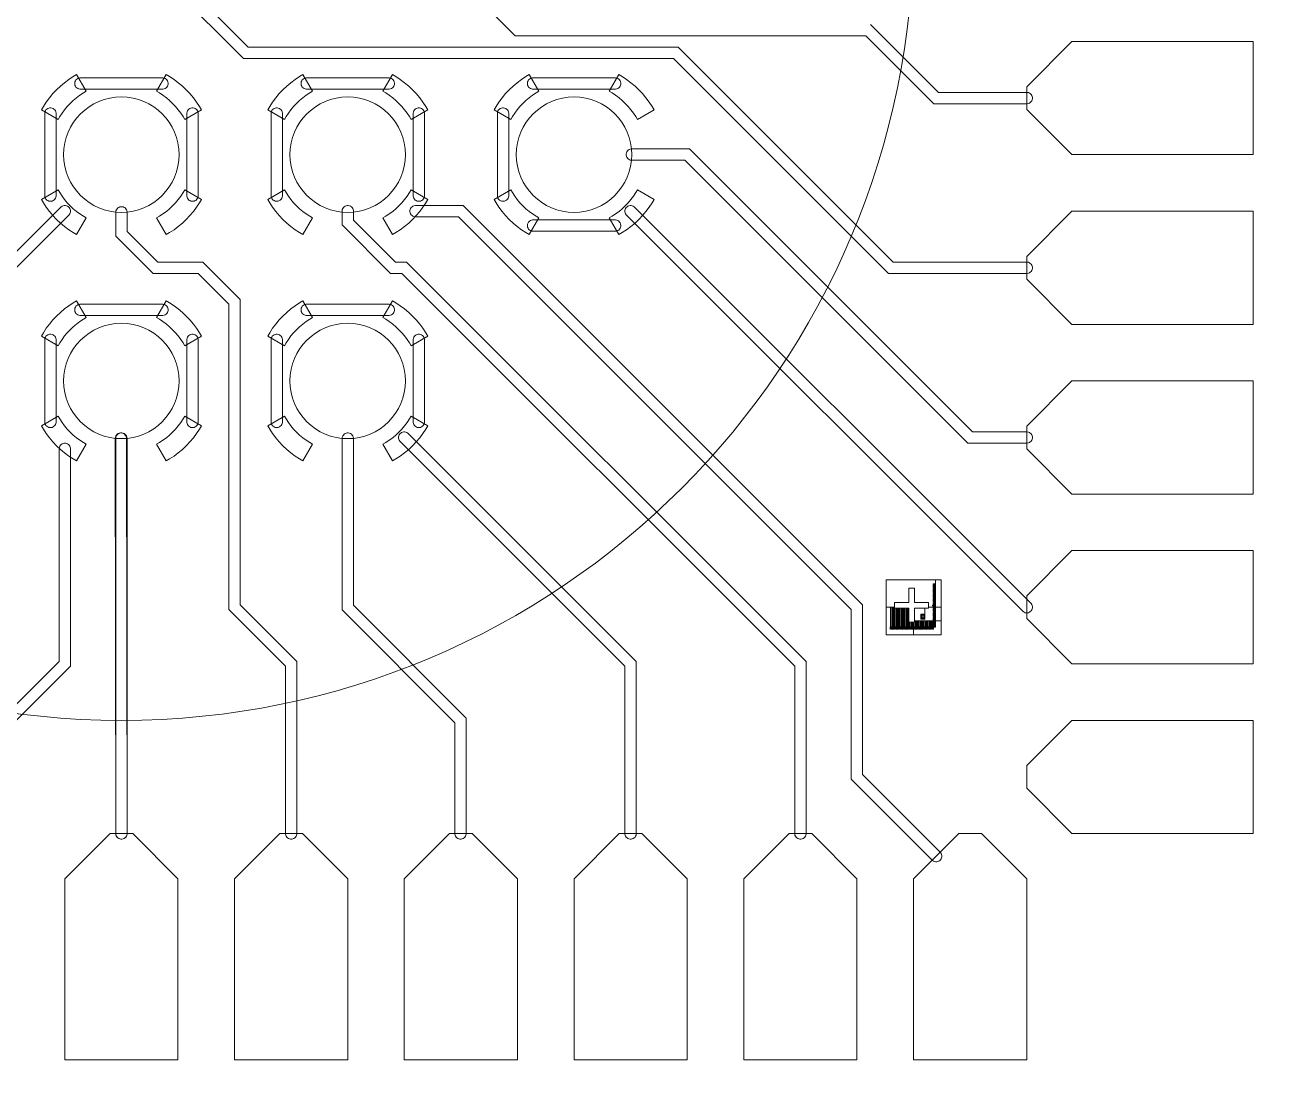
# Model space of a CAD drawing. Extents: x -17000 to 83000, y -71302 to 39000.
# Drawn here: x 10147 to 21125, y -10126 to -853 of the extents above; entities that cross this region are included whole.
import ezdxf

# ---------------------------------------------------------------- set-up
doc = ezdxf.new("R2010")
doc.units = 0
doc.layers.get('0').update_dxf_attribs({"lineweight": 25, "true_color": 0xffffff})
for name, color, linetype, lineweight, true_color in [('Alighners', 3, 'Continuous', 5, 0x00ff00), ('Boundaries', 6, 'Continuous', 5, 0xff00ff), ('Central Electrodes', 5, 'Continuous', 5, 0x0000ff), ('Connectors', 4, 'Continuous', 5, 0x00ffff), ('Reference Electrodes', 30, 'Continuous', 5, 0xff7f00)]:
    doc.layers.add(name, color=color, linetype=linetype, lineweight=lineweight, true_color=true_color)

# ---------------------------------------------------------------- blocks, each defined once
blk = doc.blocks.new('BIG_photolith_alignment1')
at = {"layer": 'Alighners'}
for points in [[(-225, -17.5), (-225, 225), (210, 225), (210, 190), (190, 190), (190, 185), (210, 185), (210, 180.5), (190, 180.5), (190, 175.5), (210, 175.5), (210, 171), (190, 171), (190, 166), (210, 166), (210, 161.5), (190, 161.5), (190, 156.5), (210, 156.5), (210, 152), (190, 152), (190, 147), (210, 147), (210, 142.5), (190, 142.5), (190, 137.5), (210, 137.5), (210, 133), (190, 133), (190, 128), (210, 128), (210, 123.5), (190, 123.5), (190, 118.5), (210, 118.5), (210, 114), (190, 114), (190, 109), (210, 109), (210, 104.5), (190, 104.5), (190, 99.5), (210, 99.5), (210, 95), (190, 95), (190, 90), (210, 90), (210, 85.5), (190, 85.5), (190, 80.5), (210, 80.5), (210, 76), (190, 76), (190, 71), (210, 71), (210, 66.5), (190, 66.5), (190, 61.5), (210, 61.5), (210, 57), (190, 57), (190, 52), (210, 52), (210, 47.5), (190, 47.5), (190, 42.5), (210, 42.5), (210, 38), (190, 38), (190, 33), (210, 33), (210, 28.5), (190, 28.5), (190, 23.5), (210, 23.5), (210, 19), (190, 19), (190, 14), (210, 14), (210, 9.5), (190, 9.5), (190, 4.5), (210, 4.5), (210, 0), (185, 0), (185, -5), (210, -5), (210, -9.5), (190, -9.5), (190, -14.5), (210, -14.5), (210, 225), (260, 225), (260, -17.5), (150, -17.5), (150, 25), (25, 25), (25, 150), (-25, 150), (-25, 25), (-150, 25), (-150, -17.5)], [(-225, -260), (-225, -17.5), (-185, -17.5), (-185, -190), (-190, -190), (-190, -210), (-185, -210), (-185, -17.5), (-175.5, -17.5), (-175.5, -190), (-180.5, -190), (-180.5, -210), (-175.5, -210), (-175.5, -17.5), (-166, -17.5), (-166, -190), (-171, -190), (-171, -210), (-166, -210), (-166, -17.5), (-156.5, -17.5), (-156.5, -190), (-161.5, -190), (-161.5, -210), (-156.5, -210), (-156.5, -17.5), (-150, -17.5), (-150, -25), (-147, -25), (-147, -190), (-152, -190), (-152, -210), (-147, -210), (-147, -25), (-137.5, -25), (-137.5, -190), (-142.5, -190), (-142.5, -210), (-137.5, -210), (-137.5, -25), (-128, -25), (-128, -190), (-133, -190), (-133, -210), (-128, -210), (-128, -25), (-118.5, -25), (-118.5, -190), (-123.5, -190), (-123.5, -210), (-118.5, -210), (-118.5, -25), (-109, -25), (-109, -190), (-114, -190), (-114, -210), (-109, -210), (-109, -25), (-99.5, -25), (-99.5, -190), (-104.5, -190), (-104.5, -210), (-99.5, -210), (-99.5, -25), (-90, -25), (-90, -190), (-95, -190), (-95, -210), (-90, -210), (-90, -25), (-80.5, -25), (-80.5, -190), (-85.5, -190), (-85.5, -210), (-80.5, -210), (-80.5, -25), (-71, -25), (-71, -190), (-76, -190), (-76, -210), (-71, -210), (-71, -25), (-61.5, -25), (-61.5, -190), (-66.5, -190), (-66.5, -210), (-61.5, -210), (-61.5, -25), (-52, -25), (-52, -190), (-57, -190), (-57, -210), (-52, -210), (-52, -25), (-42.5, -25), (-42.5, -190), (-47.5, -190), (-47.5, -210), (-42.5, -210), (-42.5, -25), (-33, -25), (-33, -190), (-38, -190), (-38, -210), (-33, -210), (-33, -25), (-25, -25), (-25, -150), (-23.5, -150), (-23.5, -190), (-28.5, -190), (-28.5, -210), (-23.5, -210), (-23.5, -150), (-14, -150), (-14, -190), (-19, -190), (-19, -210), (-14, -210), (-14, -150), (-4.5, -150), (-4.5, -190), (-9.5, -190), (-9.5, -210), (-4.5, -210), (-4.5, -150), (5, -150), (5, -185), (0, -185), (0, -210), (5, -210), (5, -150), (14.5, -150), (14.5, -190), (9.5, -190), (9.5, -210), (14.5, -210), (14.5, -150), (17.5, -150), (17.5, -260)], [(25, -138.75), (25, -25), (117.5, -25), (117.5, -77.5), (82.5, -77.5), (82.5, -122.5), (117.5, -122.5), (117.5, -25), (150, -25), (150, -17.5), (210, -17.5), (210, -19), (190, -19), (190, -24), (210, -24), (210, -28.5), (190, -28.5), (190, -33.5), (210, -33.5), (210, -38), (190, -38), (190, -43), (210, -43), (210, -47.5), (190, -47.5), (190, -52.5), (210, -52.5), (210, -57), (190, -57), (190, -62), (210, -62), (210, -66.5), (190, -66.5), (190, -71.5), (210, -71.5), (210, -76), (190, -76), (190, -81), (210, -81), (210, -85.5), (190, -85.5), (190, -90.5), (210, -90.5), (210, -95), (190, -95), (190, -100), (210, -100), (210, -104.5), (190, -104.5), (190, -109.5), (210, -109.5), (210, -114), (190, -114), (190, -119), (210, -119), (210, -123.5), (190, -123.5), (190, -128.5), (210, -128.5), (210, -133), (190, -133), (190, -138), (210, -138), (210, -17.5), (260, -17.5), (260, -138.75)], [(92.5, -117.5), (92.5, -110), (95, -112.5), (105, -112.5), (107.5, -110), (107.5, -90), (105, -87.5), (95, -87.5), (92.5, -90), (92.5, -117.5), (87.5, -112.5), (87.5, -87.5), (92.5, -82.5), (107.5, -82.5), (112.5, -87.5), (112.5, -112.5), (107.5, -117.5)], [(17.5, -260), (17.5, -150), (24, -150), (24, -190), (19, -190), (19, -210), (24, -210), (24, -150), (25, -150), (25, -138.75), (33.5, -138.75), (33.5, -190), (28.5, -190), (28.5, -210), (33.5, -210), (33.5, -138.75), (43, -138.75), (43, -190), (38, -190), (38, -210), (43, -210), (43, -138.75), (52.5, -138.75), (52.5, -190), (47.5, -190), (47.5, -210), (52.5, -210), (52.5, -138.75), (62, -138.75), (62, -190), (57, -190), (57, -210), (62, -210), (62, -138.75), (71.5, -138.75), (71.5, -190), (66.5, -190), (66.5, -210), (71.5, -210), (71.5, -138.75), (81, -138.75), (81, -190), (76, -190), (76, -210), (81, -210), (81, -138.75), (90.5, -138.75), (90.5, -190), (85.5, -190), (85.5, -210), (90.5, -210), (90.5, -138.75), (100, -138.75), (100, -190), (95, -190), (95, -210), (100, -210), (100, -138.75), (109.5, -138.75), (109.5, -190), (104.5, -190), (104.5, -210), (109.5, -210), (109.5, -138.75), (119, -138.75), (119, -190), (114, -190), (114, -210), (119, -210), (119, -138.75), (128.5, -138.75), (128.5, -190), (123.5, -190), (123.5, -210), (128.5, -210), (128.5, -138.75), (138, -138.75), (138, -190), (133, -190), (133, -210), (138, -210), (138, -138.75), (147.5, -138.75), (147.5, -190), (142.5, -190), (142.5, -210), (147.5, -210), (147.5, -138.75), (157, -138.75), (157, -190), (152, -190), (152, -210), (157, -210), (157, -138.75), (166.5, -138.75), (166.5, -190), (161.5, -190), (161.5, -210), (166.5, -210), (166.5, -138.75), (176, -138.75), (176, -190), (171, -190), (171, -210), (176, -210), (176, -138.75), (185.5, -138.75), (185.5, -190), (180.5, -190), (180.5, -210), (185.5, -210), (185.5, -138.75), (210, -138.75), (210, -142.5), (190, -142.5), (190, -147.5), (210, -147.5), (210, -152), (190, -152), (190, -157), (210, -157), (210, -161.5), (190, -161.5), (190, -166.5), (210, -166.5), (210, -171), (190, -171), (190, -176), (210, -176), (210, -180.5), (190, -180.5), (190, -185.5), (210, -185.5), (210, -190), (190, -190), (190, -210), (195, -210), (195, -195), (210, -195), (210, -138.75), (260, -138.75), (260, -260)]]:
    blk.add_lwpolyline(points, close=True, dxfattribs=at)

msp = doc.modelspace()

# ---------------------------------------------------------------- linework, layer by layer
at = {"layer": 'Boundaries'}
for centre, radius in [((33000, -11000), 50000), ((33000, -11000), 47500), ((11000, 0), 7000)]:
    msp.add_circle(centre, radius, dxfattribs=at)
at = {"layer": 'Central Electrodes'}
for points in [[(19400, -2000), (19000, -1600), (19000, -1400), (19400, -1000), (21000, -1000), (21000, -2000)], [(19400, -3500), (19000, -3100), (19000, -2900), (19400, -2500), (21000, -2500), (21000, -3500)], [(19400, -5000), (19000, -4600), (19000, -4400), (19400, -4000), (21000, -4000), (21000, -5000)], [(19400, -6500), (19000, -6100), (19000, -5900), (19400, -5500), (21000, -5500), (21000, -6500)], [(19400, -8000), (19000, -7600), (19000, -7400), (19400, -7000), (21000, -7000), (21000, -8000)], [(10500, -10000), (10500, -8400), (10900, -8000), (11100, -8000), (11500, -8400), (11500, -10000)], [(12000, -10000), (12000, -8400), (12400, -8000), (12600, -8000), (13000, -8400), (13000, -10000)], [(13500, -10000), (13500, -8400), (13900, -8000), (14100, -8000), (14500, -8400), (14500, -10000)], [(15000, -10000), (15000, -8400), (15400, -8000), (15600, -8000), (16000, -8400), (16000, -10000)], [(16500, -10000), (16500, -8400), (16900, -8000), (17100, -8000), (17500, -8400), (17500, -10000)], [(18000, -10000), (18000, -8400), (18400, -8000), (18600, -8000), (19000, -8400), (19000, -10000)]]:
    msp.add_lwpolyline(points, close=True, dxfattribs=at)
for centre in [(11000, -2000), (13000, -2000), (15000, -2000), (11000, -4000), (13000, -4000)]:
    msp.add_circle(centre, 510.252, dxfattribs=at)
at = {"layer": 'Connectors'}
for points in [[(17620.71, -850), (18220.71, -1450), (19004.925, -1450), (19014.584, -1451.921), (19023.684, -1455.691), (19031.873, -1461.162), (19038.838, -1468.127), (19044.309, -1476.316), (19048.079, -1485.416), (19050, -1495.075), (19050, -1504.925), (19048.079, -1514.584), (19044.309, -1523.684), (19038.838, -1531.873), (19031.873, -1538.838), (19023.684, -1544.309), (19014.584, -1548.079), (19004.925, -1550), (18179.29, -1550), (17579.29, -950), (14479.29, -950), (13579.29, -50)], [(11531.873, -461.163), (12120.71, -1050), (15920.71, -1050), (17820.71, -2950), (19004.925, -2950), (19014.584, -2951.921), (19023.684, -2955.691), (19031.873, -2961.162), (19038.838, -2968.127), (19044.309, -2976.316), (19048.079, -2985.416), (19050, -2995.075), (19050, -3004.925), (19048.079, -3014.584), (19044.309, -3023.684), (19038.838, -3031.873), (19031.873, -3038.838), (19023.684, -3044.309), (19014.584, -3048.079), (19004.925, -3050), (17779.29, -3050), (15879.29, -1150), (12079.29, -1150), (11461.163, -531.873)], [(9951.078, -2978.212), (10468.127, -2461.163), (10476.316, -2455.691), (10485.416, -2451.922), (10495.076, -2450), (10504.925, -2450), (10514.585, -2451.922), (10523.684, -2455.691), (10531.873, -2461.162), (10538.838, -2468.127), (10544.309, -2476.316), (10548.078, -2485.415), (10550, -2495.075), (10550, -2504.924), (10548.078, -2514.584), (10544.309, -2523.684), (10538.837, -2531.873), (10051.062, -3019.648)], [(9450, -7479.29), (10450, -6479.29), (10450, -4595.075), (10451.921, -4585.416), (10455.691, -4576.316), (10461.162, -4568.127), (10468.127, -4561.162), (10476.316, -4555.691), (10485.416, -4551.921), (10495.075, -4550), (10504.925, -4550), (10514.584, -4551.921), (10523.684, -4555.691), (10531.873, -4561.162), (10538.838, -4568.127), (10544.309, -4576.316), (10548.079, -4585.416), (10550, -4595.075), (10550, -6520.71), (9550, -7520.71)]]:
    msp.add_lwpolyline(points, dxfattribs=at)
for points in [[(10632.575, -1422.132), (10622.916, -1420.211), (10613.816, -1416.441), (10605.627, -1410.97), (10598.662, -1404.005), (10593.191, -1395.816), (10589.421, -1386.716), (10587.5, -1377.057), (10587.5, -1367.207), (10589.421, -1357.548), (10593.191, -1348.448), (10598.662, -1340.259), (10605.627, -1333.294), (10613.816, -1327.823), (10622.916, -1324.053), (10632.575, -1322.132), (11367.425, -1322.132), (11377.084, -1324.053), (11386.184, -1327.823), (11394.373, -1333.294), (11401.338, -1340.259), (11406.809, -1348.448), (11410.579, -1357.548), (11412.5, -1367.207), (11412.5, -1377.057), (11410.579, -1386.716), (11406.809, -1395.816), (11401.338, -1404.005), (11394.373, -1410.97), (11386.184, -1416.441), (11377.084, -1420.211), (11367.425, -1422.132)], [(12632.575, -1422.132), (12622.916, -1420.211), (12613.816, -1416.441), (12605.627, -1410.97), (12598.662, -1404.005), (12593.191, -1395.816), (12589.421, -1386.716), (12587.5, -1377.057), (12587.5, -1367.207), (12589.421, -1357.548), (12593.191, -1348.448), (12598.662, -1340.259), (12605.627, -1333.294), (12613.816, -1327.823), (12622.916, -1324.053), (12632.575, -1322.132), (13367.425, -1322.132), (13377.084, -1324.053), (13386.184, -1327.823), (13394.373, -1333.294), (13401.338, -1340.259), (13406.809, -1348.448), (13410.579, -1357.548), (13412.5, -1367.207), (13412.5, -1377.057), (13410.579, -1386.716), (13406.809, -1395.816), (13401.338, -1404.005), (13394.373, -1410.97), (13386.184, -1416.441), (13377.084, -1420.211), (13367.425, -1422.132)], [(14632.575, -1422.132), (14622.916, -1420.211), (14613.816, -1416.441), (14605.627, -1410.97), (14598.662, -1404.005), (14593.191, -1395.816), (14589.421, -1386.716), (14587.5, -1377.057), (14587.5, -1367.207), (14589.421, -1357.548), (14593.191, -1348.448), (14598.662, -1340.259), (14605.627, -1333.294), (14613.816, -1327.823), (14622.916, -1324.053), (14632.575, -1322.132), (15367.425, -1322.132), (15377.084, -1324.053), (15386.184, -1327.823), (15394.373, -1333.294), (15401.338, -1340.259), (15406.809, -1348.448), (15410.579, -1357.548), (15412.5, -1367.207), (15412.5, -1377.057), (15410.579, -1386.716), (15406.809, -1395.816), (15401.338, -1404.005), (15394.373, -1410.97), (15386.184, -1416.441), (15377.084, -1420.211), (15367.425, -1422.132)], [(10367.207, -2412.5), (10357.548, -2410.579), (10348.448, -2406.809), (10340.259, -2401.338), (10333.294, -2394.373), (10327.823, -2386.184), (10324.053, -2377.084), (10322.132, -2367.425), (10322.132, -1632.575), (10324.053, -1622.916), (10327.823, -1613.816), (10333.294, -1605.627), (10340.259, -1598.662), (10348.448, -1593.191), (10357.548, -1589.421), (10367.207, -1587.5), (10377.057, -1587.5), (10386.716, -1589.421), (10395.816, -1593.191), (10404.005, -1598.662), (10410.97, -1605.627), (10416.441, -1613.816), (10420.211, -1622.916), (10422.132, -1632.575), (10422.132, -2367.425), (10420.211, -2377.084), (10416.441, -2386.184), (10410.97, -2394.373), (10404.005, -2401.338), (10395.816, -2406.809), (10386.716, -2410.579), (10377.057, -2412.5)], [(11622.943, -2412.5), (11613.284, -2410.579), (11604.184, -2406.809), (11595.995, -2401.338), (11589.03, -2394.373), (11583.559, -2386.184), (11579.789, -2377.084), (11577.868, -2367.425), (11577.868, -1632.575), (11579.789, -1622.916), (11583.559, -1613.816), (11589.03, -1605.627), (11595.995, -1598.662), (11604.184, -1593.191), (11613.284, -1589.421), (11622.943, -1587.5), (11632.793, -1587.5), (11642.452, -1589.421), (11651.552, -1593.191), (11659.741, -1598.662), (11666.706, -1605.627), (11672.177, -1613.816), (11675.947, -1622.916), (11677.868, -1632.575), (11677.868, -2367.425), (11675.947, -2377.084), (11672.177, -2386.184), (11666.706, -2394.373), (11659.741, -2401.338), (11651.552, -2406.809), (11642.452, -2410.579), (11632.793, -2412.5)], [(12367.207, -2412.5), (12357.548, -2410.579), (12348.448, -2406.809), (12340.259, -2401.338), (12333.294, -2394.373), (12327.823, -2386.184), (12324.053, -2377.084), (12322.132, -2367.425), (12322.132, -1632.575), (12324.053, -1622.916), (12327.823, -1613.816), (12333.294, -1605.627), (12340.259, -1598.662), (12348.448, -1593.191), (12357.548, -1589.421), (12367.207, -1587.5), (12377.057, -1587.5), (12386.716, -1589.421), (12395.816, -1593.191), (12404.005, -1598.662), (12410.97, -1605.627), (12416.441, -1613.816), (12420.211, -1622.916), (12422.132, -1632.575), (12422.132, -2367.425), (12420.211, -2377.084), (12416.441, -2386.184), (12410.97, -2394.373), (12404.005, -2401.338), (12395.816, -2406.809), (12386.716, -2410.579), (12377.057, -2412.5)], [(13622.943, -2412.5), (13613.284, -2410.579), (13604.184, -2406.809), (13595.995, -2401.338), (13589.03, -2394.373), (13583.559, -2386.184), (13579.789, -2377.084), (13577.868, -2367.425), (13577.868, -1632.575), (13579.789, -1622.916), (13583.559, -1613.816), (13589.03, -1605.627), (13595.995, -1598.662), (13604.184, -1593.191), (13613.284, -1589.421), (13622.943, -1587.5), (13632.793, -1587.5), (13642.452, -1589.421), (13651.552, -1593.191), (13659.741, -1598.662), (13666.706, -1605.627), (13672.177, -1613.816), (13675.947, -1622.916), (13677.868, -1632.575), (13677.868, -2367.425), (13675.947, -2377.084), (13672.177, -2386.184), (13666.706, -2394.373), (13659.741, -2401.338), (13651.552, -2406.809), (13642.452, -2410.579), (13632.793, -2412.5)], [(14367.207, -2412.5), (14357.548, -2410.579), (14348.448, -2406.809), (14340.259, -2401.338), (14333.294, -2394.373), (14327.823, -2386.184), (14324.053, -2377.084), (14322.132, -2367.425), (14322.132, -1632.575), (14324.053, -1622.916), (14327.823, -1613.816), (14333.294, -1605.627), (14340.259, -1598.662), (14348.448, -1593.191), (14357.548, -1589.421), (14367.207, -1587.5), (14377.057, -1587.5), (14386.716, -1589.421), (14395.816, -1593.191), (14404.005, -1598.662), (14410.97, -1605.627), (14416.441, -1613.816), (14420.211, -1622.916), (14422.132, -1632.575), (14422.132, -2367.425), (14420.211, -2377.084), (14416.441, -2386.184), (14410.97, -2394.373), (14404.005, -2401.338), (14395.816, -2406.809), (14386.716, -2410.579), (14377.057, -2412.5)], [(18479.361, -4550), (15979.29, -2049.929), (15505.327, -2049.929), (15495.668, -2048.008), (15486.568, -2044.238), (15478.379, -2038.767), (15471.414, -2031.802), (15465.943, -2023.613), (15462.173, -2014.513), (15460.252, -2004.854), (15460.252, -1995.004), (15462.173, -1985.345), (15465.943, -1976.245), (15471.414, -1968.056), (15478.379, -1961.091), (15486.568, -1955.62), (15495.668, -1951.85), (15505.327, -1949.929), (16020.71, -1949.929), (18520.781, -4450), (19004.925, -4450), (19014.584, -4451.921), (19023.684, -4455.691), (19031.873, -4461.162), (19038.838, -4468.127), (19044.309, -4476.316), (19048.079, -4485.416), (19050, -4495.075), (19050, -4504.925), (19048.079, -4514.584), (19044.309, -4523.684), (19038.838, -4531.873), (19031.873, -4538.838), (19023.684, -4544.309), (19014.584, -4548.079), (19004.925, -4550)], [(12495.075, -8050), (12485.416, -8048.079), (12476.316, -8044.309), (12468.127, -8038.838), (12461.162, -8031.873), (12455.691, -8023.684), (12451.921, -8014.584), (12450, -8004.925), (12450, -6520.71), (11950, -6020.71), (11950, -3320.71), (11679.29, -3050), (11279.29, -3050), (10950, -2720.71), (10950, -2505.36), (10951.921, -2495.701), (10955.691, -2486.601), (10961.162, -2478.412), (10968.127, -2471.447), (10976.316, -2465.976), (10985.416, -2462.206), (10995.075, -2460.285), (11004.925, -2460.285), (11014.584, -2462.206), (11023.684, -2465.976), (11031.873, -2471.447), (11038.838, -2478.412), (11044.309, -2486.601), (11048.079, -2495.701), (11050, -2505.36), (11050, -2679.29), (11320.71, -2950), (11720.71, -2950), (12050, -3279.29), (12050, -5979.29), (12550, -6479.29), (12550, -8004.925), (12548.079, -8014.584), (12544.309, -8023.684), (12538.838, -8031.873), (12531.873, -8038.838), (12523.684, -8044.309), (12514.584, -8048.079), (12504.925, -8050)], [(16995.075, -8050), (16985.416, -8048.079), (16976.316, -8044.309), (16968.127, -8038.838), (16961.162, -8031.873), (16955.691, -8023.684), (16951.921, -8014.584), (16950, -8004.925), (16950, -6520.71), (13479.29, -3050), (13379.29, -3050), (12950, -2620.71), (12950, -2495.075), (12951.921, -2485.416), (12955.691, -2476.316), (12961.162, -2468.127), (12968.127, -2461.162), (12976.316, -2455.691), (12985.416, -2451.921), (12995.075, -2450), (13004.925, -2450), (13014.584, -2451.921), (13023.684, -2455.691), (13031.873, -2461.162), (13038.838, -2468.127), (13044.309, -2476.316), (13048.079, -2485.416), (13050, -2495.075), (13050, -2579.29), (13420.71, -2950), (13520.71, -2950), (17050, -6479.29), (17050, -8004.925), (17048.079, -8014.584), (17044.309, -8023.684), (17038.838, -8031.873), (17031.873, -8038.838), (17023.684, -8044.309), (17014.584, -8048.079), (17004.925, -8050)], [(18195.076, -8250), (18185.416, -8248.078), (18176.316, -8244.309), (18168.127, -8238.837), (17450, -7520.71), (17450, -6020.71), (13979.29, -2550), (13595.075, -2550), (13585.416, -2548.079), (13576.316, -2544.309), (13568.127, -2538.838), (13561.162, -2531.873), (13555.691, -2523.684), (13551.921, -2514.584), (13550, -2504.925), (13550, -2495.075), (13551.921, -2485.416), (13555.691, -2476.316), (13561.162, -2468.127), (13568.127, -2461.162), (13576.316, -2455.691), (13585.416, -2451.921), (13595.075, -2450), (14020.71, -2450), (17550, -5979.29), (17550, -7479.29), (18238.837, -8168.127), (18244.309, -8176.316), (18248.078, -8185.416), (18250, -8195.076), (18250, -8204.925), (18248.078, -8214.585), (18244.309, -8223.684), (18238.838, -8231.873), (18231.873, -8238.838), (18223.684, -8244.309), (18214.585, -8248.078), (18204.925, -8250)], [(18995.076, -6050), (18985.416, -6048.078), (18976.316, -6044.309), (18968.127, -6038.837), (15461.163, -2531.873), (15455.691, -2523.684), (15451.922, -2514.584), (15450, -2504.924), (15450, -2495.075), (15451.922, -2485.415), (15455.691, -2476.316), (15461.162, -2468.127), (15468.127, -2461.162), (15476.316, -2455.691), (15485.415, -2451.922), (15495.075, -2450), (15504.924, -2450), (15514.584, -2451.922), (15523.684, -2455.691), (15531.873, -2461.163), (19038.837, -5968.127), (19044.309, -5976.316), (19048.078, -5985.416), (19050, -5995.076), (19050, -6004.925), (19048.078, -6014.585), (19044.309, -6023.684), (19038.838, -6031.873), (19031.873, -6038.838), (19023.684, -6044.309), (19014.585, -6048.078), (19004.925, -6050)], [(14632.575, -2677.868), (14622.916, -2675.947), (14613.816, -2672.177), (14605.627, -2666.706), (14598.662, -2659.741), (14593.191, -2651.552), (14589.421, -2642.452), (14587.5, -2632.793), (14587.5, -2622.943), (14589.421, -2613.284), (14593.191, -2604.184), (14598.662, -2595.995), (14605.627, -2589.03), (14613.816, -2583.559), (14622.916, -2579.789), (14632.575, -2577.868), (15367.425, -2577.868), (15377.084, -2579.789), (15386.184, -2583.559), (15394.373, -2589.03), (15401.338, -2595.995), (15406.809, -2604.184), (15410.579, -2613.284), (15412.5, -2622.943), (15412.5, -2632.793), (15410.579, -2642.452), (15406.809, -2651.552), (15401.338, -2659.741), (15394.373, -2666.706), (15386.184, -2672.177), (15377.084, -2675.947), (15367.425, -2677.868)], [(10632.575, -3422.132), (10622.916, -3420.211), (10613.816, -3416.441), (10605.627, -3410.97), (10598.662, -3404.005), (10593.191, -3395.816), (10589.421, -3386.716), (10587.5, -3377.057), (10587.5, -3367.207), (10589.421, -3357.548), (10593.191, -3348.448), (10598.662, -3340.259), (10605.627, -3333.294), (10613.816, -3327.823), (10622.916, -3324.053), (10632.575, -3322.132), (11367.425, -3322.132), (11377.084, -3324.053), (11386.184, -3327.823), (11394.373, -3333.294), (11401.338, -3340.259), (11406.809, -3348.448), (11410.579, -3357.548), (11412.5, -3367.207), (11412.5, -3377.057), (11410.579, -3386.716), (11406.809, -3395.816), (11401.338, -3404.005), (11394.373, -3410.97), (11386.184, -3416.441), (11377.084, -3420.211), (11367.425, -3422.132)], [(12632.575, -3422.132), (12622.916, -3420.211), (12613.816, -3416.441), (12605.627, -3410.97), (12598.662, -3404.005), (12593.191, -3395.816), (12589.421, -3386.716), (12587.5, -3377.057), (12587.5, -3367.207), (12589.421, -3357.548), (12593.191, -3348.448), (12598.662, -3340.259), (12605.627, -3333.294), (12613.816, -3327.823), (12622.916, -3324.053), (12632.575, -3322.132), (13367.425, -3322.132), (13377.084, -3324.053), (13386.184, -3327.823), (13394.373, -3333.294), (13401.338, -3340.259), (13406.809, -3348.448), (13410.579, -3357.548), (13412.5, -3367.207), (13412.5, -3377.057), (13410.579, -3386.716), (13406.809, -3395.816), (13401.338, -3404.005), (13394.373, -3410.97), (13386.184, -3416.441), (13377.084, -3420.211), (13367.425, -3422.132)], [(10367.207, -4412.5), (10357.548, -4410.579), (10348.448, -4406.809), (10340.259, -4401.338), (10333.294, -4394.373), (10327.823, -4386.184), (10324.053, -4377.084), (10322.132, -4367.425), (10322.132, -3632.575), (10324.053, -3622.916), (10327.823, -3613.816), (10333.294, -3605.627), (10340.259, -3598.662), (10348.448, -3593.191), (10357.548, -3589.421), (10367.207, -3587.5), (10377.057, -3587.5), (10386.716, -3589.421), (10395.816, -3593.191), (10404.005, -3598.662), (10410.97, -3605.627), (10416.441, -3613.816), (10420.211, -3622.916), (10422.132, -3632.575), (10422.132, -4367.425), (10420.211, -4377.084), (10416.441, -4386.184), (10410.97, -4394.373), (10404.005, -4401.338), (10395.816, -4406.809), (10386.716, -4410.579), (10377.057, -4412.5)], [(11622.943, -4412.5), (11613.284, -4410.579), (11604.184, -4406.809), (11595.995, -4401.338), (11589.03, -4394.373), (11583.559, -4386.184), (11579.789, -4377.084), (11577.868, -4367.425), (11577.868, -3632.575), (11579.789, -3622.916), (11583.559, -3613.816), (11589.03, -3605.627), (11595.995, -3598.662), (11604.184, -3593.191), (11613.284, -3589.421), (11622.943, -3587.5), (11632.793, -3587.5), (11642.452, -3589.421), (11651.552, -3593.191), (11659.741, -3598.662), (11666.706, -3605.627), (11672.177, -3613.816), (11675.947, -3622.916), (11677.868, -3632.575), (11677.868, -4367.425), (11675.947, -4377.084), (11672.177, -4386.184), (11666.706, -4394.373), (11659.741, -4401.338), (11651.552, -4406.809), (11642.452, -4410.579), (11632.793, -4412.5)], [(12367.207, -4412.5), (12357.548, -4410.579), (12348.448, -4406.809), (12340.259, -4401.338), (12333.294, -4394.373), (12327.823, -4386.184), (12324.053, -4377.084), (12322.132, -4367.425), (12322.132, -3632.575), (12324.053, -3622.916), (12327.823, -3613.816), (12333.294, -3605.627), (12340.259, -3598.662), (12348.448, -3593.191), (12357.548, -3589.421), (12367.207, -3587.5), (12377.057, -3587.5), (12386.716, -3589.421), (12395.816, -3593.191), (12404.005, -3598.662), (12410.97, -3605.627), (12416.441, -3613.816), (12420.211, -3622.916), (12422.132, -3632.575), (12422.132, -4367.425), (12420.211, -4377.084), (12416.441, -4386.184), (12410.97, -4394.373), (12404.005, -4401.338), (12395.816, -4406.809), (12386.716, -4410.579), (12377.057, -4412.5)], [(13622.943, -4412.5), (13613.284, -4410.579), (13604.184, -4406.809), (13595.995, -4401.338), (13589.03, -4394.373), (13583.559, -4386.184), (13579.789, -4377.084), (13577.868, -4367.425), (13577.868, -3632.575), (13579.789, -3622.916), (13583.559, -3613.816), (13589.03, -3605.627), (13595.995, -3598.662), (13604.184, -3593.191), (13613.284, -3589.421), (13622.943, -3587.5), (13632.793, -3587.5), (13642.452, -3589.421), (13651.552, -3593.191), (13659.741, -3598.662), (13666.706, -3605.627), (13672.177, -3613.816), (13675.947, -3622.916), (13677.868, -3632.575), (13677.868, -4367.425), (13675.947, -4377.084), (13672.177, -4386.184), (13666.706, -4394.373), (13659.741, -4401.338), (13651.552, -4406.809), (13642.452, -4410.579), (13632.793, -4412.5)], [(10995.137, -8049.733), (10985.474, -8047.823), (10976.37, -8044.065), (10968.174, -8038.604), (10961.202, -8031.648), (10955.72, -8023.465), (10951.939, -8014.37), (10950.006, -8004.713), (10945.723, -4505.389), (10947.633, -4495.726), (10951.391, -4486.622), (10956.852, -4478.426), (10963.808, -4471.454), (10971.991, -4465.972), (10981.086, -4462.191), (10990.743, -4460.258), (11000.592, -4460.246), (11010.255, -4462.156), (11019.359, -4465.914), (11027.555, -4471.375), (11034.527, -4478.331), (11040.009, -4486.514), (11043.79, -4495.609), (11045.723, -4505.266), (11050.006, -8004.59), (11048.096, -8014.253), (11044.338, -8023.357), (11038.877, -8031.553), (11031.921, -8038.525), (11023.738, -8044.007), (11014.643, -8047.788), (11004.986, -8049.721)], [(10994.973, -8050), (10985.314, -8048.079), (10976.214, -8044.309), (10968.025, -8038.838), (10961.06, -8031.873), (10955.589, -8023.684), (10951.819, -8014.584), (10949.898, -8004.925), (10949.898, -4505.327), (10951.819, -4495.668), (10955.589, -4486.568), (10961.06, -4478.379), (10968.025, -4471.414), (10976.214, -4465.943), (10985.314, -4462.173), (10994.973, -4460.252), (11004.823, -4460.252), (11014.482, -4462.173), (11023.582, -4465.943), (11031.771, -4471.414), (11038.736, -4478.379), (11044.207, -4486.568), (11047.977, -4495.668), (11049.898, -4505.327), (11049.898, -8004.925), (11047.977, -8014.584), (11044.207, -8023.684), (11038.736, -8031.873), (11031.771, -8038.838), (11023.582, -8044.309), (11014.482, -8048.079), (11004.823, -8050)], [(13991.328, -8050), (13981.669, -8048.079), (13972.569, -8044.309), (13964.38, -8038.838), (13957.415, -8031.873), (13951.944, -8023.684), (13948.174, -8014.584), (13946.253, -8004.925), (13946.253, -7020.71), (12950, -6024.457), (12950, -4505.327), (12951.921, -4495.668), (12955.691, -4486.568), (12961.162, -4478.379), (12968.127, -4471.414), (12976.316, -4465.943), (12985.416, -4462.173), (12995.075, -4460.252), (13004.925, -4460.252), (13014.584, -4462.173), (13023.684, -4465.943), (13031.873, -4471.414), (13038.838, -4478.379), (13044.309, -4486.568), (13048.079, -4495.668), (13050, -4505.327), (13050, -5983.037), (14046.253, -6979.29), (14046.253, -8004.925), (14044.332, -8014.584), (14040.562, -8023.684), (14035.091, -8031.873), (14028.126, -8038.838), (14019.937, -8044.309), (14010.837, -8048.079), (14001.178, -8050)], [(15495.075, -8050), (15485.416, -8048.079), (15476.316, -8044.309), (15468.127, -8038.838), (15461.162, -8031.873), (15455.691, -8023.684), (15451.921, -8014.584), (15450, -8004.925), (15450, -6520.71), (13461.163, -4531.873), (13455.691, -4523.684), (13451.922, -4514.584), (13450, -4504.924), (13450, -4495.075), (13451.922, -4485.415), (13455.691, -4476.316), (13461.162, -4468.127), (13468.127, -4461.162), (13476.316, -4455.691), (13485.415, -4451.922), (13495.075, -4450), (13504.924, -4450), (13514.584, -4451.922), (13523.684, -4455.691), (13531.873, -4461.163), (15550, -6479.29), (15550, -8004.925), (15548.079, -8014.584), (15544.309, -8023.684), (15538.838, -8031.873), (15531.873, -8038.838), (15523.684, -8044.309), (15514.584, -8048.079), (15504.925, -8050)]]:
    msp.add_lwpolyline(points, close=True, dxfattribs=at)
at = {"layer": 'Reference Electrodes'}
for points in [[(10440.743, -1688.66), (10293.52, -1603.66), (10310.303, -1574.589), (10336.206, -1535.206), (10364.354, -1497.398), (10394.654, -1461.287), (10427.001, -1427.001), (10461.287, -1394.654), (10497.398, -1364.354), (10535.206, -1336.207), (10574.589, -1310.303), (10603.66, -1293.52), (10688.66, -1440.743), (10663.873, -1455.055), (10632.757, -1475.521), (10602.879, -1497.763), (10574.351, -1521.701), (10547.26, -1547.26), (10521.701, -1574.351), (10497.763, -1602.879), (10475.52, -1632.757), (10455.055, -1663.873)], [(11559.257, -1688.66), (11544.945, -1663.873), (11524.479, -1632.757), (11502.237, -1602.879), (11478.299, -1574.351), (11452.74, -1547.26), (11425.649, -1521.701), (11397.121, -1497.763), (11367.243, -1475.521), (11336.127, -1455.055), (11311.34, -1440.743), (11396.34, -1293.52), (11425.411, -1310.303), (11464.794, -1336.207), (11502.602, -1364.354), (11538.713, -1394.654), (11572.999, -1427.001), (11605.346, -1461.287), (11635.646, -1497.398), (11663.793, -1535.206), (11689.697, -1574.589), (11706.48, -1603.66)], [(12440.743, -1688.66), (12293.52, -1603.66), (12310.303, -1574.589), (12336.207, -1535.206), (12364.354, -1497.398), (12394.654, -1461.287), (12427.001, -1427.001), (12461.287, -1394.654), (12497.398, -1364.354), (12535.206, -1336.207), (12574.589, -1310.303), (12603.66, -1293.52), (12688.66, -1440.743), (12663.873, -1455.055), (12632.757, -1475.521), (12602.879, -1497.763), (12574.351, -1521.701), (12547.26, -1547.26), (12521.701, -1574.351), (12497.763, -1602.879), (12475.521, -1632.757), (12455.055, -1663.873)], [(13559.257, -1688.66), (13544.945, -1663.873), (13524.479, -1632.757), (13502.237, -1602.879), (13478.299, -1574.351), (13452.74, -1547.26), (13425.649, -1521.701), (13397.121, -1497.763), (13367.243, -1475.521), (13336.127, -1455.055), (13311.34, -1440.743), (13396.34, -1293.52), (13425.411, -1310.303), (13464.794, -1336.207), (13502.602, -1364.354), (13538.713, -1394.654), (13572.999, -1427.001), (13605.346, -1461.287), (13635.646, -1497.398), (13663.793, -1535.206), (13689.697, -1574.589), (13706.48, -1603.66)], [(14440.743, -1688.66), (14293.52, -1603.66), (14310.303, -1574.589), (14336.207, -1535.206), (14364.354, -1497.398), (14394.654, -1461.287), (14427.001, -1427.001), (14461.287, -1394.654), (14497.398, -1364.354), (14535.206, -1336.207), (14574.589, -1310.303), (14603.66, -1293.52), (14688.66, -1440.743), (14663.873, -1455.055), (14632.757, -1475.521), (14602.879, -1497.763), (14574.351, -1521.701), (14547.26, -1547.26), (14521.701, -1574.351), (14497.763, -1602.879), (14475.521, -1632.757), (14455.055, -1663.873)], [(15559.257, -1688.66), (15544.945, -1663.873), (15524.479, -1632.757), (15502.237, -1602.879), (15478.299, -1574.351), (15452.74, -1547.26), (15425.649, -1521.701), (15397.121, -1497.763), (15367.243, -1475.521), (15336.127, -1455.055), (15311.34, -1440.743), (15396.34, -1293.52), (15425.411, -1310.303), (15464.794, -1336.207), (15502.602, -1364.354), (15538.713, -1394.654), (15572.999, -1427.001), (15605.346, -1461.287), (15635.646, -1497.398), (15663.793, -1535.206), (15689.697, -1574.589), (15706.48, -1603.66)], [(10603.66, -2706.48), (10574.589, -2689.697), (10535.206, -2663.793), (10497.398, -2635.646), (10461.287, -2605.346), (10427.001, -2572.999), (10394.654, -2538.713), (10364.354, -2502.602), (10336.206, -2464.794), (10310.303, -2425.411), (10293.52, -2396.34), (10440.743, -2311.34), (10455.055, -2336.127), (10475.52, -2367.243), (10497.763, -2397.121), (10521.701, -2425.649), (10547.26, -2452.74), (10574.351, -2478.299), (10602.879, -2502.237), (10632.757, -2524.479), (10663.873, -2544.945), (10688.66, -2559.257)], [(11396.34, -2706.48), (11311.34, -2559.257), (11336.127, -2544.945), (11367.243, -2524.479), (11397.121, -2502.237), (11425.649, -2478.299), (11452.74, -2452.74), (11478.299, -2425.649), (11502.237, -2397.121), (11524.479, -2367.243), (11544.945, -2336.127), (11559.257, -2311.34), (11706.48, -2396.34), (11689.697, -2425.411), (11663.793, -2464.794), (11635.646, -2502.602), (11605.346, -2538.713), (11572.999, -2572.999), (11538.713, -2605.346), (11502.602, -2635.646), (11464.794, -2663.793), (11425.411, -2689.697)], [(12603.66, -2706.48), (12574.589, -2689.697), (12535.206, -2663.793), (12497.398, -2635.646), (12461.287, -2605.346), (12427.001, -2572.999), (12394.654, -2538.713), (12364.354, -2502.602), (12336.207, -2464.794), (12310.303, -2425.411), (12293.52, -2396.34), (12440.743, -2311.34), (12455.055, -2336.127), (12475.521, -2367.243), (12497.763, -2397.121), (12521.701, -2425.649), (12547.26, -2452.74), (12574.351, -2478.299), (12602.879, -2502.237), (12632.757, -2524.479), (12663.873, -2544.945), (12688.66, -2559.257)], [(13396.34, -2706.48), (13311.34, -2559.257), (13336.127, -2544.945), (13367.243, -2524.479), (13397.121, -2502.237), (13425.649, -2478.299), (13452.74, -2452.74), (13478.299, -2425.649), (13502.237, -2397.121), (13524.479, -2367.243), (13544.945, -2336.127), (13559.257, -2311.34), (13706.48, -2396.34), (13689.697, -2425.411), (13663.793, -2464.794), (13635.646, -2502.602), (13605.346, -2538.713), (13572.999, -2572.999), (13538.713, -2605.346), (13502.602, -2635.646), (13464.794, -2663.793), (13425.411, -2689.697)], [(14603.66, -2706.48), (14574.589, -2689.697), (14535.206, -2663.793), (14497.398, -2635.646), (14461.287, -2605.346), (14427.001, -2572.999), (14394.654, -2538.713), (14364.354, -2502.602), (14336.207, -2464.794), (14310.303, -2425.411), (14293.52, -2396.34), (14440.743, -2311.34), (14455.055, -2336.127), (14475.521, -2367.243), (14497.763, -2397.121), (14521.701, -2425.649), (14547.26, -2452.74), (14574.351, -2478.299), (14602.879, -2502.237), (14632.757, -2524.479), (14663.873, -2544.945), (14688.66, -2559.257)], [(15396.34, -2706.48), (15311.34, -2559.257), (15336.127, -2544.945), (15367.243, -2524.479), (15397.121, -2502.237), (15425.649, -2478.299), (15452.74, -2452.74), (15478.299, -2425.649), (15502.237, -2397.121), (15524.479, -2367.243), (15544.945, -2336.127), (15559.257, -2311.34), (15706.48, -2396.34), (15689.697, -2425.411), (15663.793, -2464.794), (15635.646, -2502.602), (15605.346, -2538.713), (15572.999, -2572.999), (15538.713, -2605.346), (15502.602, -2635.646), (15464.794, -2663.793), (15425.411, -2689.697)], [(10440.743, -3688.66), (10293.52, -3603.66), (10310.303, -3574.589), (10336.206, -3535.206), (10364.354, -3497.398), (10394.654, -3461.287), (10427.001, -3427.001), (10461.287, -3394.654), (10497.398, -3364.354), (10535.206, -3336.207), (10574.589, -3310.303), (10603.66, -3293.52), (10688.66, -3440.743), (10663.873, -3455.055), (10632.757, -3475.521), (10602.879, -3497.763), (10574.351, -3521.701), (10547.26, -3547.26), (10521.701, -3574.351), (10497.763, -3602.879), (10475.52, -3632.757), (10455.055, -3663.873)], [(11559.257, -3688.66), (11544.945, -3663.873), (11524.479, -3632.757), (11502.237, -3602.879), (11478.299, -3574.351), (11452.74, -3547.26), (11425.649, -3521.701), (11397.121, -3497.763), (11367.243, -3475.521), (11336.127, -3455.055), (11311.34, -3440.743), (11396.34, -3293.52), (11425.411, -3310.303), (11464.794, -3336.207), (11502.602, -3364.354), (11538.713, -3394.654), (11572.999, -3427.001), (11605.346, -3461.287), (11635.646, -3497.398), (11663.793, -3535.206), (11689.697, -3574.589), (11706.48, -3603.66)], [(12440.743, -3688.66), (12293.52, -3603.66), (12310.303, -3574.589), (12336.207, -3535.206), (12364.354, -3497.398), (12394.654, -3461.287), (12427.001, -3427.001), (12461.287, -3394.654), (12497.398, -3364.354), (12535.206, -3336.207), (12574.589, -3310.303), (12603.66, -3293.52), (12688.66, -3440.743), (12663.873, -3455.055), (12632.757, -3475.521), (12602.879, -3497.763), (12574.351, -3521.701), (12547.26, -3547.26), (12521.701, -3574.351), (12497.763, -3602.879), (12475.521, -3632.757), (12455.055, -3663.873)], [(13559.257, -3688.66), (13544.945, -3663.873), (13524.479, -3632.757), (13502.237, -3602.879), (13478.299, -3574.351), (13452.74, -3547.26), (13425.649, -3521.701), (13397.121, -3497.763), (13367.243, -3475.521), (13336.127, -3455.055), (13311.34, -3440.743), (13396.34, -3293.52), (13425.411, -3310.303), (13464.794, -3336.207), (13502.602, -3364.354), (13538.713, -3394.654), (13572.999, -3427.001), (13605.346, -3461.287), (13635.646, -3497.398), (13663.793, -3535.206), (13689.697, -3574.589), (13706.48, -3603.66)], [(10603.66, -4706.48), (10574.589, -4689.697), (10535.206, -4663.793), (10497.398, -4635.646), (10461.287, -4605.346), (10427.001, -4572.999), (10394.654, -4538.713), (10364.354, -4502.602), (10336.206, -4464.794), (10310.303, -4425.411), (10293.52, -4396.34), (10440.743, -4311.34), (10455.055, -4336.127), (10475.52, -4367.243), (10497.763, -4397.121), (10521.701, -4425.649), (10547.26, -4452.74), (10574.351, -4478.299), (10602.879, -4502.237), (10632.757, -4524.479), (10663.873, -4544.945), (10688.66, -4559.257)], [(11396.34, -4706.48), (11311.34, -4559.257), (11336.127, -4544.945), (11367.243, -4524.479), (11397.121, -4502.237), (11425.649, -4478.299), (11452.74, -4452.74), (11478.299, -4425.649), (11502.237, -4397.121), (11524.479, -4367.243), (11544.945, -4336.127), (11559.257, -4311.34), (11706.48, -4396.34), (11689.697, -4425.411), (11663.793, -4464.794), (11635.646, -4502.602), (11605.346, -4538.713), (11572.999, -4572.999), (11538.713, -4605.346), (11502.602, -4635.646), (11464.794, -4663.793), (11425.411, -4689.697)], [(12603.66, -4706.48), (12574.589, -4689.697), (12535.206, -4663.793), (12497.398, -4635.646), (12461.287, -4605.346), (12427.001, -4572.999), (12394.654, -4538.713), (12364.354, -4502.602), (12336.207, -4464.794), (12310.303, -4425.411), (12293.52, -4396.34), (12440.743, -4311.34), (12455.055, -4336.127), (12475.521, -4367.243), (12497.763, -4397.121), (12521.701, -4425.649), (12547.26, -4452.74), (12574.351, -4478.299), (12602.879, -4502.237), (12632.757, -4524.479), (12663.873, -4544.945), (12688.66, -4559.257)], [(13396.34, -4706.48), (13311.34, -4559.257), (13336.127, -4544.945), (13367.243, -4524.479), (13397.121, -4502.237), (13425.649, -4478.299), (13452.74, -4452.74), (13478.299, -4425.649), (13502.237, -4397.121), (13524.479, -4367.243), (13544.945, -4336.127), (13559.257, -4311.34), (13706.48, -4396.34), (13689.697, -4425.411), (13663.793, -4464.794), (13635.646, -4502.602), (13605.346, -4538.713), (13572.999, -4572.999), (13538.713, -4605.346), (13502.602, -4635.646), (13464.794, -4663.793), (13425.411, -4689.697)]]:
    msp.add_lwpolyline(points, close=True, dxfattribs=at)

# ---------------------------------------------------------------- block references
msp.add_blockref('BIG_photolith_alignment1', (17982.5, -5982.5))

doc.saveas('drawing.dxf')
